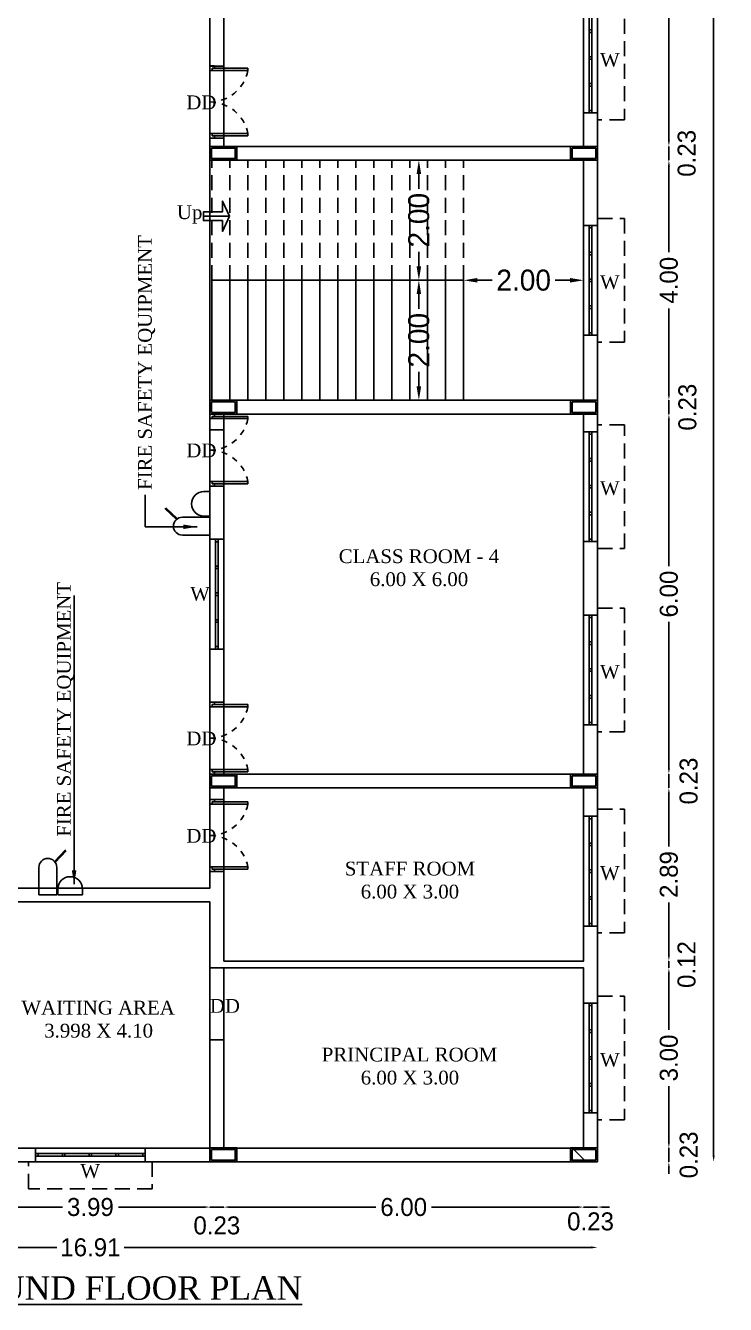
# Model space of a CAD drawing. Header units: metres. Extents: x 3396 to 3562, y 2179 to 2331.
# Drawn here: x 3406.05 to 3417.72, y 2229.3 to 2250.61 of the extents above; entities that cross this region are included whole.
import ezdxf

# ---------------------------------------------------------------- set-up
doc = ezdxf.new("R2010")
doc.units = ezdxf.units.M
doc.header["$PDMODE"] = 34
doc.linetypes.add('HIDDEN', pattern=[0.375, 0.25, -0.125])
for name, color, linetype in [('BLK_1_FLR_0_BLT_UP_AREA', 26, 'Continuous'), ('BLK_1_FLR_0_CARPET_AREA', 25, 'Continuous'), ('BLK_1_FLR_0_REGULAR_ROOM_4', 117, 'Continuous'), ('BLK_1_FLR_0_REGULAR_ROOM_5', 117, 'Continuous')]:
    doc.layers.add(name, color=color, linetype=linetype)
doc.styles.add('outer', font='BKANT.TTF')
doc.styles.get("Standard").update_dxf_attribs({"font": 'arial.ttf'})
doc.dimstyles.new('Banu', dxfattribs={"dimtxt": 0.35, "dimasz": 0.23, "dimexe": 1, "dimexo": 1, "dimgap": 0.1, "dimtad": 0, "dimzin": 1, "dimdsep": 46, "dimtxsty": 'outer', "dimcen": 0.15, "dimdle": 1, "dimse1": 1, "dimse2": 1, "dimclrt": 7, "dimadec": 0, "dimazin": 0, "dimtfac": 1, "dimtix": 1, "dimtmove": 1, "dimatfit": 0, "dimfxl": 0, "dimtolj": 1, "dimtzin": 0, "dimarcsym": 0})

# ---------------------------------------------------------------- blocks, each defined once
blk = doc.blocks.new('A$C266D3B0D')
at = {"color": 1}
for p, q in [((-0.068, 0.679), (-0.068, 0.603)), ((-0.068, 0.679), (0.008, 0.679)), ((-0.03, 0.641), (0.565, 0.641)), ((0.565, 0.603), (0.565, 0.641)), ((-0.068, 0.603), (-0.03, 0.603)), ((-0.03, 0.603), (0.565, 0.603)), ((-0.068, -0.445), (-0.03, -0.445)), ((-0.068, -0.521), (-0.068, -0.445)), ((-0.068, -0.521), (0.008, -0.521)), ((-0.03, -0.445), (0.565, -0.445)), ((-0.03, -0.483), (0.565, -0.483)), ((0.565, -0.445), (0.565, -0.483))]:
    blk.add_line(p, q, dxfattribs=at)
for points in [[(-0.068, 0.603), (-0.03, 0.603), (-0.03, 0.641), (0.008, 0.641), (0.008, 0.679)], [(-0.068, -0.445), (-0.03, -0.445), (-0.03, -0.483), (0.008, -0.483), (0.008, -0.521)]]:
    blk.add_lwpolyline(points, dxfattribs=at)
at = {"color": 1, "linetype": 'HIDDEN', "ltscale": 0.2}
for centre, start, end in [((-0.072, 0.729), 270.3902, 348.8397), ((-0.072, -0.57), 11.1603, 89.6098)]:
    blk.add_arc(centre, 0.65, start, end, dxfattribs=at)
blk = doc.blocks.new('A$C55881101')
for p, q in [((0.192, 0.691), (0.925, 1.481)), ((0.242, 0.626), (0.975, 1.416)), ((-0.869, 0.291), (-0.869, -1.574)), ((0.342, 0.291), (0.342, -1.574)), ((-0.869, -1.574), (0.342, -1.574)), ((0.415, -1.574), (0.415, -1.17)), ((0.415, -1.574), (2.079, -1.574)), ((2.079, -1.574), (2.079, -1.17))]:
    blk.add_line(p, q)
for centre, radius in [((-0.263, 0.291), 0.606), ((1.247, -1.17), 0.832)]:
    blk.add_arc(centre, radius, 0, 180)
blk = doc.blocks.new('A$C35006C9F')
h = blk.add_hatch()
h.set_pattern_fill('ANSI31', color=256, scale=2)
h.set_pattern_definition([(45, (-3161.1406, -1435.413), (-4.490128, 4.490128), [])])
h.paths.add_polyline_path([(-0.129, 0.045), (-0.305, 0.045), (-0.305, -0.35), (-0.129, -0.35)])
for points in [[(-0.102, 0.073), (-0.332, 0.073), (-0.332, -0.377), (-0.102, -0.377)], [(-0.129, 0.045), (-0.305, 0.045), (-0.305, -0.35), (-0.129, -0.35)]]:
    blk.add_lwpolyline(points, close=True)
blk = doc.blocks.new('*D246')
at = {"color": 0, "lineweight": -2, "ltscale": 2}
for p, q in [((3416.772, 2232.008), (3416.772, 2232.108)), ((3416.772, 2231.678), (3416.772, 2231.908)), ((3416.772, 2231.578), (3416.772, 2231.478))]:
    blk.add_line(p, q, dxfattribs=at)
at = {"color": 0, "ltscale": 2}
for points in [[(3416.756, 2232.008), (3416.789, 2232.008), (3416.772, 2231.908)], [(3416.756, 2231.578), (3416.789, 2231.578), (3416.772, 2231.678)]]:
    blk.add_solid(points, dxfattribs=at)
at = {"layer": 'Defpoints', "color": 0, "ltscale": 2}
for p in [(3416.756, 2231.908), (3416.772, 2231.908), (3416.756, 2231.678)]:
    blk.add_point(p, dxfattribs=at)
at = {"color": 7, "ltscale": 2, "insert": (3417.104, 2231.793), "char_height": 0.3, "attachment_point": 5, "rotation": 90, "style": 'outer'}
blk.add_mtext('\\A1;0.23', dxfattribs=at)
blk = doc.blocks.new('*D247')
at = {"color": 0, "lineweight": -2, "ltscale": 2}
for p, q in [((3416.772, 2234.808), (3416.772, 2233.875)), ((3416.772, 2232.008), (3416.772, 2232.941))]:
    blk.add_line(p, q, dxfattribs=at)
at = {"color": 0, "ltscale": 2}
for points in [[(3416.756, 2234.808), (3416.789, 2234.808), (3416.772, 2234.908)], [(3416.756, 2232.008), (3416.789, 2232.008), (3416.772, 2231.908)]]:
    blk.add_solid(points, dxfattribs=at)
at = {"layer": 'Defpoints', "color": 0, "ltscale": 2}
for p in [(3416.756, 2234.908), (3416.772, 2234.908), (3416.756, 2231.908)]:
    blk.add_point(p, dxfattribs=at)
at = {"color": 7, "ltscale": 2, "insert": (3416.772, 2233.408), "char_height": 0.3, "attachment_point": 5, "rotation": 90, "style": 'outer'}
blk.add_mtext('\\A1;3.00', dxfattribs=at)
blk = doc.blocks.new('*D248')
at = {"color": 0, "lineweight": -2, "ltscale": 2}
for p, q in [((3416.772, 2235.123), (3416.772, 2235.223)), ((3416.772, 2234.908), (3416.772, 2235.023)), ((3416.772, 2234.808), (3416.772, 2234.708))]:
    blk.add_line(p, q, dxfattribs=at)
at = {"color": 0, "ltscale": 2}
for points in [[(3416.756, 2235.123), (3416.789, 2235.123), (3416.772, 2235.023)], [(3416.756, 2234.808), (3416.789, 2234.808), (3416.772, 2234.908)]]:
    blk.add_solid(points, dxfattribs=at)
at = {"layer": 'Defpoints', "color": 0, "ltscale": 2}
for p in [(3416.756, 2235.023), (3416.756, 2234.908), (3416.772, 2235.023)]:
    blk.add_point(p, dxfattribs=at)
at = {"color": 7, "ltscale": 2, "insert": (3417.068, 2234.965), "char_height": 0.3, "attachment_point": 5, "rotation": 90, "style": 'outer'}
blk.add_mtext('\\A1;0.12', dxfattribs=at)
blk = doc.blocks.new('*D249')
at = {"color": 0, "lineweight": -2, "ltscale": 2}
for p, q in [((3416.772, 2237.808), (3416.772, 2236.931)), ((3416.772, 2235.123), (3416.772, 2235.999))]:
    blk.add_line(p, q, dxfattribs=at)
at = {"color": 0, "ltscale": 2}
for points in [[(3416.756, 2237.808), (3416.789, 2237.808), (3416.772, 2237.908)], [(3416.756, 2235.123), (3416.789, 2235.123), (3416.772, 2235.023)]]:
    blk.add_solid(points, dxfattribs=at)
at = {"layer": 'Defpoints', "color": 0, "ltscale": 2}
for p in [(3416.756, 2237.908), (3416.772, 2237.908), (3416.756, 2235.023)]:
    blk.add_point(p, dxfattribs=at)
at = {"color": 7, "ltscale": 2, "insert": (3416.772, 2236.465), "char_height": 0.3, "attachment_point": 5, "rotation": 90, "style": 'outer'}
blk.add_mtext('\\A1;2.89', dxfattribs=at)
blk = doc.blocks.new('*D250')
at = {"color": 0, "lineweight": -2, "ltscale": 2}
for p, q in [((3416.772, 2238.238), (3416.772, 2238.338)), ((3416.772, 2237.908), (3416.772, 2238.138)), ((3416.772, 2237.808), (3416.772, 2237.708))]:
    blk.add_line(p, q, dxfattribs=at)
at = {"color": 0, "ltscale": 2}
for points in [[(3416.756, 2238.238), (3416.789, 2238.238), (3416.772, 2238.138)], [(3416.756, 2237.808), (3416.789, 2237.808), (3416.772, 2237.908)]]:
    blk.add_solid(points, dxfattribs=at)
at = {"layer": 'Defpoints', "color": 0, "ltscale": 2}
for p in [(3416.756, 2238.138), (3416.772, 2238.138), (3416.756, 2237.908)]:
    blk.add_point(p, dxfattribs=at)
at = {"color": 7, "ltscale": 2, "insert": (3417.102, 2238.023), "char_height": 0.3, "attachment_point": 5, "rotation": 90, "style": 'outer'}
blk.add_mtext('\\A1;0.23', dxfattribs=at)
blk = doc.blocks.new('*D251')
at = {"color": 0, "lineweight": -2, "ltscale": 2}
for p, q in [((3416.772, 2244.038), (3416.772, 2241.601)), ((3416.772, 2238.238), (3416.772, 2240.675))]:
    blk.add_line(p, q, dxfattribs=at)
at = {"color": 0, "ltscale": 2}
for points in [[(3416.756, 2244.038), (3416.789, 2244.038), (3416.772, 2244.138)], [(3416.756, 2238.238), (3416.789, 2238.238), (3416.772, 2238.138)]]:
    blk.add_solid(points, dxfattribs=at)
at = {"layer": 'Defpoints', "color": 0, "ltscale": 2}
for p in [(3416.756, 2244.138), (3416.772, 2244.138), (3416.756, 2238.138)]:
    blk.add_point(p, dxfattribs=at)
at = {"color": 7, "ltscale": 2, "insert": (3416.772, 2241.138), "char_height": 0.3, "attachment_point": 5, "rotation": 90, "style": 'outer'}
blk.add_mtext('\\A1;6.00', dxfattribs=at)
blk = doc.blocks.new('*D252')
at = {"color": 0, "lineweight": -2, "ltscale": 2}
for p, q in [((3416.772, 2244.468), (3416.772, 2244.568)), ((3416.772, 2244.138), (3416.772, 2244.368)), ((3416.772, 2244.038), (3416.772, 2243.938))]:
    blk.add_line(p, q, dxfattribs=at)
at = {"color": 0, "ltscale": 2}
for points in [[(3416.756, 2244.468), (3416.789, 2244.468), (3416.772, 2244.368)], [(3416.756, 2244.038), (3416.789, 2244.038), (3416.772, 2244.138)]]:
    blk.add_solid(points, dxfattribs=at)
at = {"layer": 'Defpoints', "color": 0, "ltscale": 2}
for p in [(3416.756, 2244.368), (3416.772, 2244.368), (3416.756, 2244.138)]:
    blk.add_point(p, dxfattribs=at)
at = {"color": 7, "ltscale": 2, "insert": (3417.082, 2244.253), "char_height": 0.3, "attachment_point": 5, "rotation": 90, "style": 'outer'}
blk.add_mtext('\\A1;0.23', dxfattribs=at)
blk = doc.blocks.new('*D253')
at = {"color": 0, "lineweight": -2, "ltscale": 2}
for p, q in [((3416.772, 2248.268), (3416.772, 2246.837)), ((3416.772, 2244.468), (3416.772, 2245.898))]:
    blk.add_line(p, q, dxfattribs=at)
at = {"color": 0, "ltscale": 2}
for points in [[(3416.756, 2248.268), (3416.789, 2248.268), (3416.772, 2248.368)], [(3416.756, 2244.468), (3416.789, 2244.468), (3416.772, 2244.368)]]:
    blk.add_solid(points, dxfattribs=at)
at = {"layer": 'Defpoints', "color": 0, "ltscale": 2}
for p in [(3416.756, 2248.368), (3416.772, 2248.368), (3416.756, 2244.368)]:
    blk.add_point(p, dxfattribs=at)
at = {"color": 7, "ltscale": 2, "insert": (3416.772, 2246.368), "char_height": 0.3, "attachment_point": 5, "rotation": 90, "style": 'outer'}
blk.add_mtext('\\A1;4.00', dxfattribs=at)
blk = doc.blocks.new('*D254')
at = {"color": 0, "lineweight": -2, "ltscale": 2}
for p, q in [((3416.772, 2248.698), (3416.772, 2248.798)), ((3416.772, 2248.368), (3416.772, 2248.598)), ((3416.772, 2248.268), (3416.772, 2248.168))]:
    blk.add_line(p, q, dxfattribs=at)
at = {"color": 0, "ltscale": 2}
for points in [[(3416.756, 2248.698), (3416.789, 2248.698), (3416.772, 2248.598)], [(3416.756, 2248.268), (3416.789, 2248.268), (3416.772, 2248.368)]]:
    blk.add_solid(points, dxfattribs=at)
at = {"layer": 'Defpoints', "color": 0, "ltscale": 2}
for p in [(3416.756, 2248.598), (3416.772, 2248.598), (3416.756, 2248.368)]:
    blk.add_point(p, dxfattribs=at)
at = {"color": 7, "ltscale": 2, "insert": (3417.07, 2248.483), "char_height": 0.3, "attachment_point": 5, "rotation": 90, "style": 'outer'}
blk.add_mtext('\\A1;0.23', dxfattribs=at)
blk = doc.blocks.new('*D255')
at = {"color": 0, "lineweight": -2, "ltscale": 2}
for p, q in [((3416.772, 2254.498), (3416.772, 2252.061)), ((3416.772, 2248.698), (3416.772, 2251.135))]:
    blk.add_line(p, q, dxfattribs=at)
at = {"color": 0, "ltscale": 2}
for points in [[(3416.756, 2254.498), (3416.789, 2254.498), (3416.772, 2254.598)], [(3416.756, 2248.698), (3416.789, 2248.698), (3416.772, 2248.598)]]:
    blk.add_solid(points, dxfattribs=at)
at = {"layer": 'Defpoints', "color": 0, "ltscale": 2}
for p in [(3416.756, 2254.598), (3416.772, 2254.598), (3416.756, 2248.598)]:
    blk.add_point(p, dxfattribs=at)
at = {"color": 7, "ltscale": 2, "insert": (3416.772, 2251.598), "char_height": 0.3, "attachment_point": 5, "rotation": 90, "style": 'outer'}
blk.add_mtext('\\A1;6.00', dxfattribs=at)
blk = doc.blocks.new('*D265')
at = {"color": 0, "lineweight": -2, "ltscale": 2}
for p, q in [((3417.518, 2273.601), (3417.518, 2253.269)), ((3417.518, 2231.778), (3417.518, 2252.11))]:
    blk.add_line(p, q, dxfattribs=at)
at = {"color": 0, "ltscale": 2}
for points in [[(3417.502, 2273.601), (3417.535, 2273.601), (3417.518, 2273.701)], [(3417.502, 2231.778), (3417.535, 2231.778), (3417.518, 2231.678)]]:
    blk.add_solid(points, dxfattribs=at)
at = {"layer": 'Defpoints', "color": 0, "ltscale": 2}
for p in [(3417.228, 2273.701), (3417.518, 2273.701), (3417.228, 2231.678)]:
    blk.add_point(p, dxfattribs=at)
at = {"color": 7, "ltscale": 2, "insert": (3417.518, 2252.69), "char_height": 0.3, "attachment_point": 5, "rotation": 90, "style": 'outer'}
blk.add_mtext('\\A1;42.02', dxfattribs=at)
blk = doc.blocks.new('*D269')
at = {"color": 0, "lineweight": -2, "ltscale": 2}
for p, q in [((3405.236, 2230.923), (3406.661, 2230.923)), ((3409.021, 2230.923), (3407.596, 2230.923))]:
    blk.add_line(p, q, dxfattribs=at)
at = {"color": 0, "ltscale": 2}
for points in [[(3405.236, 2230.94), (3405.236, 2230.907), (3405.136, 2230.923)], [(3409.021, 2230.94), (3409.021, 2230.907), (3409.121, 2230.923)]]:
    blk.add_solid(points, dxfattribs=at)
at = {"layer": 'Defpoints', "color": 0, "ltscale": 2}
for p in [(3405.136, 2230.928), (3409.121, 2230.928), (3409.121, 2230.923)]:
    blk.add_point(p, dxfattribs=at)
at = {"color": 7, "ltscale": 2, "insert": (3407.128, 2230.923), "char_height": 0.3, "attachment_point": 5, "style": 'outer'}
blk.add_mtext('\\A1;3.99', dxfattribs=at)
blk = doc.blocks.new('*D270')
at = {"color": 0, "lineweight": -2, "ltscale": 2}
for p, q in [((3409.021, 2230.923), (3408.921, 2230.923)), ((3409.121, 2230.923), (3409.351, 2230.923)), ((3409.451, 2230.923), (3409.551, 2230.923))]:
    blk.add_line(p, q, dxfattribs=at)
at = {"color": 0, "ltscale": 2}
for points in [[(3409.021, 2230.94), (3409.021, 2230.907), (3409.121, 2230.923)], [(3409.451, 2230.94), (3409.451, 2230.907), (3409.351, 2230.923)]]:
    blk.add_solid(points, dxfattribs=at)
at = {"layer": 'Defpoints', "color": 0, "ltscale": 2}
for p in [(3409.121, 2230.928), (3409.351, 2230.928), (3409.351, 2230.923)]:
    blk.add_point(p, dxfattribs=at)
at = {"color": 7, "ltscale": 2, "insert": (3409.236, 2230.616), "char_height": 0.3, "attachment_point": 5, "style": 'outer'}
blk.add_mtext('\\A1;0.23', dxfattribs=at)
blk = doc.blocks.new('*D271')
at = {"color": 0, "lineweight": -2, "ltscale": 2}
for p, q in [((3409.451, 2230.923), (3411.888, 2230.923)), ((3415.251, 2230.923), (3412.813, 2230.923))]:
    blk.add_line(p, q, dxfattribs=at)
at = {"color": 0, "ltscale": 2}
for points in [[(3409.451, 2230.94), (3409.451, 2230.907), (3409.351, 2230.923)], [(3415.251, 2230.94), (3415.251, 2230.907), (3415.351, 2230.923)]]:
    blk.add_solid(points, dxfattribs=at)
at = {"layer": 'Defpoints', "color": 0, "ltscale": 2}
for p in [(3409.351, 2230.928), (3415.351, 2230.928), (3415.351, 2230.923)]:
    blk.add_point(p, dxfattribs=at)
at = {"color": 7, "ltscale": 2, "insert": (3412.351, 2230.923), "char_height": 0.3, "attachment_point": 5, "style": 'outer'}
blk.add_mtext('\\A1;6.00', dxfattribs=at)
blk = doc.blocks.new('*D272')
at = {"color": 0, "lineweight": -2, "ltscale": 2}
for p, q in [((3415.251, 2230.923), (3415.151, 2230.923)), ((3415.351, 2230.923), (3415.581, 2230.923)), ((3415.681, 2230.923), (3415.781, 2230.923))]:
    blk.add_line(p, q, dxfattribs=at)
at = {"color": 0, "ltscale": 2}
for points in [[(3415.251, 2230.94), (3415.251, 2230.907), (3415.351, 2230.923)], [(3415.681, 2230.94), (3415.681, 2230.907), (3415.581, 2230.923)]]:
    blk.add_solid(points, dxfattribs=at)
at = {"layer": 'Defpoints', "color": 0, "ltscale": 2}
for p in [(3415.351, 2230.928), (3415.581, 2230.928), (3415.581, 2230.923)]:
    blk.add_point(p, dxfattribs=at)
at = {"color": 7, "ltscale": 2, "insert": (3415.466, 2230.683), "char_height": 0.3, "attachment_point": 5, "style": 'outer'}
blk.add_mtext('\\A1;0.23', dxfattribs=at)
blk = doc.blocks.new('*D273')
at = {"color": 0, "lineweight": -2, "ltscale": 2}
for p, q in [((3398.776, 2230.251), (3406.566, 2230.251)), ((3415.481, 2230.251), (3407.69, 2230.251))]:
    blk.add_line(p, q, dxfattribs=at)
at = {"color": 0, "ltscale": 2}
for points in [[(3398.776, 2230.268), (3398.776, 2230.234), (3398.676, 2230.251)], [(3415.481, 2230.268), (3415.481, 2230.234), (3415.581, 2230.251)]]:
    blk.add_solid(points, dxfattribs=at)
at = {"layer": 'Defpoints', "color": 0, "ltscale": 2}
for p in [(3398.676, 2230.928), (3415.581, 2230.928), (3415.581, 2230.251)]:
    blk.add_point(p, dxfattribs=at)
at = {"color": 7, "ltscale": 2, "insert": (3407.128, 2230.251), "char_height": 0.3, "attachment_point": 5, "style": 'outer'}
blk.add_mtext('\\A1;16.91', dxfattribs=at)
blk = doc.blocks.new('*D338')
at = {"color": 0, "lineweight": -2, "ltscale": 2}
for p, q in [((3413.581, 2246.368), (3413.824, 2246.368)), ((3415.121, 2246.368), (3414.877, 2246.368))]:
    blk.add_line(p, q, dxfattribs=at)
at = {"color": 0, "ltscale": 2}
for points in [[(3413.581, 2246.406), (3413.581, 2246.329), (3413.351, 2246.368)], [(3415.121, 2246.406), (3415.121, 2246.329), (3415.351, 2246.368)]]:
    blk.add_solid(points, dxfattribs=at)
at = {"layer": 'Defpoints', "color": 0, "ltscale": 2}
for p in [(3413.351, 2246.445), (3413.351, 2246.368), (3415.351, 2246.445)]:
    blk.add_point(p, dxfattribs=at)
at = {"color": 7, "ltscale": 2, "insert": (3414.351, 2246.368), "char_height": 0.35, "attachment_point": 5, "style": 'outer'}
blk.add_mtext('\\A1;2.00', dxfattribs=at)
blk = doc.blocks.new('*D339')
at = {"color": 0, "lineweight": -2, "ltscale": 2}
for p, q in [((3412.604, 2248.138), (3412.604, 2247.894)), ((3412.604, 2246.598), (3412.604, 2246.841))]:
    blk.add_line(p, q, dxfattribs=at)
at = {"color": 0, "ltscale": 2}
for points in [[(3412.566, 2248.138), (3412.642, 2248.138), (3412.604, 2248.368)], [(3412.566, 2246.598), (3412.642, 2246.598), (3412.604, 2246.368)]]:
    blk.add_solid(points, dxfattribs=at)
at = {"layer": 'Defpoints', "color": 0, "ltscale": 2}
for p in [(3412.604, 2248.368), (3412.604, 2248.368), (3412.604, 2246.368)]:
    blk.add_point(p, dxfattribs=at)
at = {"color": 7, "ltscale": 2, "insert": (3412.604, 2247.368), "char_height": 0.35, "attachment_point": 5, "rotation": 90, "style": 'outer'}
blk.add_mtext('\\A1;2.00', dxfattribs=at)
blk = doc.blocks.new('*D340')
at = {"color": 0, "lineweight": -2, "ltscale": 2}
for p, q in [((3412.604, 2246.138), (3412.604, 2245.894)), ((3412.604, 2244.598), (3412.604, 2244.841))]:
    blk.add_line(p, q, dxfattribs=at)
at = {"color": 0, "ltscale": 2}
for points in [[(3412.566, 2246.138), (3412.642, 2246.138), (3412.604, 2246.368)], [(3412.566, 2244.598), (3412.642, 2244.598), (3412.604, 2244.368)]]:
    blk.add_solid(points, dxfattribs=at)
at = {"layer": 'Defpoints', "color": 0, "ltscale": 2}
for p in [(3412.604, 2246.368), (3412.604, 2244.368), (3412.604, 2244.368)]:
    blk.add_point(p, dxfattribs=at)
at = {"color": 7, "ltscale": 2, "insert": (3412.604, 2245.368), "char_height": 0.35, "attachment_point": 5, "rotation": 90, "style": 'outer'}
blk.add_mtext('\\A1;2.00', dxfattribs=at)

msp = doc.modelspace()

# ---------------------------------------------------------------- linework, layer by layer
for p, q in [((3415.58071, 2270.40449), (3415.58071, 2231.67778)), ((3415.35071, 2254.59778), (3415.35071, 2248.59778)), ((3409.12071, 2253.01495), (3409.12071, 2249.93796)), ((3409.35071, 2253.01495), (3409.35071, 2249.93796)), ((3409.12071, 2249.93796), (3409.35071, 2249.93796)), ((3409.12071, 2248.73796), (3409.12071, 2248.36778)), ((3409.12071, 2248.73796), (3409.35071, 2248.73796)), ((3409.35071, 2248.73796), (3409.35071, 2248.59778)), ((3415.35071, 2248.59778), (3409.35071, 2248.59778)), ((3415.35071, 2248.36778), (3409.12071, 2248.36778)), ((3415.35071, 2248.36778), (3415.35071, 2244.36778)), ((3409.15071, 2246.36778), (3409.15071, 2244.36778)), ((3413.35071, 2246.36778), (3409.15071, 2246.36778)), ((3409.45071, 2246.36778), (3409.45071, 2244.36778)), ((3409.75071, 2246.36778), (3409.75071, 2244.36778)), ((3410.05071, 2246.36778), (3410.05071, 2244.36778)), ((3410.35071, 2246.36778), (3410.35071, 2244.36778)), ((3410.65071, 2246.36778), (3410.65071, 2244.36778)), ((3410.95071, 2246.36778), (3410.95071, 2244.36778)), ((3411.25071, 2246.36778), (3411.25071, 2244.36778)), ((3411.55071, 2246.36778), (3411.55071, 2244.36778)), ((3411.85071, 2246.36778), (3411.85071, 2244.36778)), ((3412.15071, 2246.36778), (3412.15071, 2244.36778)), ((3412.45071, 2246.36778), (3412.45071, 2244.36778)), ((3412.75071, 2246.36778), (3412.75071, 2244.36778)), ((3413.05071, 2246.36778), (3413.05071, 2244.36778)), ((3413.35071, 2246.36778), (3413.35071, 2244.36778)), ((3409.12071, 2244.36778), (3409.12071, 2243.87444)), ((3415.35071, 2244.36778), (3409.12071, 2244.36778)), ((3409.35071, 2244.13778), (3409.35071, 2243.87444)), ((3415.35071, 2244.13778), (3409.35071, 2244.13778)), ((3415.35071, 2244.13778), (3415.35071, 2238.13778)), ((3409.12071, 2243.87444), (3409.35071, 2243.87444)), ((3409.12071, 2242.93778), (3409.12071, 2239.33778)), ((3409.12071, 2242.93778), (3409.35071, 2242.93778)), ((3409.35071, 2242.93778), (3409.35071, 2239.33778)), ((3409.12071, 2239.33778), (3409.35071, 2239.33778)), ((3409.12071, 2238.13778), (3409.12071, 2237.71524)), ((3415.35071, 2238.13778), (3409.12071, 2238.13778)), ((3409.35071, 2237.90778), (3409.35071, 2237.71524)), ((3415.35071, 2237.90778), (3409.35071, 2237.90778)), ((3415.35071, 2237.90778), (3415.35071, 2235.02278)), ((3409.12071, 2237.71524), (3409.35071, 2237.71524)), ((3409.12071, 2236.51524), (3409.12071, 2236.23778)), ((3409.12071, 2236.51524), (3409.35071, 2236.51524)), ((3409.35071, 2236.51524), (3409.35071, 2235.02278)), ((3409.12071, 2236.23778), (3404.90571, 2236.23778)), ((3409.12071, 2236.00778), (3404.90571, 2236.00778)), ((3409.12071, 2236.00778), (3409.12071, 2234.90778)), ((3415.35071, 2234.90778), (3409.12071, 2234.90778)), ((3415.35071, 2235.02278), (3409.35071, 2235.02278)), ((3415.35071, 2234.90778), (3415.35071, 2231.90778)), ((3409.12071, 2233.70778), (3409.12071, 2231.90778)), ((3409.35071, 2233.70778), (3409.12071, 2233.70778)), ((3409.35071, 2233.70778), (3409.35071, 2231.90778)), ((3409.12071, 2231.90778), (3405.13571, 2231.90778)), ((3415.35071, 2231.90778), (3409.35071, 2231.90778)), ((3415.58071, 2231.67778), (3398.67571, 2231.67778))]:
    msp.add_line(p, q)
at = {"linetype": 'HIDDEN'}
for p, q in [((3409.15071, 2246.36778), (3409.15071, 2248.36778)), ((3409.45071, 2246.36778), (3409.45071, 2248.36778)), ((3409.75071, 2246.36778), (3409.75071, 2248.36778)), ((3410.05071, 2246.36778), (3410.05071, 2248.36778)), ((3410.35071, 2246.36778), (3410.35071, 2248.36778)), ((3410.65071, 2246.36778), (3410.65071, 2248.36778)), ((3410.95071, 2246.36778), (3410.95071, 2248.36778)), ((3411.25071, 2246.36778), (3411.25071, 2248.36778)), ((3411.55071, 2246.36778), (3411.55071, 2248.36778)), ((3411.85071, 2246.36778), (3411.85071, 2248.36778)), ((3412.15071, 2246.36778), (3412.15071, 2248.36778)), ((3412.45071, 2246.36778), (3412.45071, 2248.36778)), ((3412.75071, 2246.36778), (3412.75071, 2248.36778)), ((3413.05071, 2246.36778), (3413.05071, 2248.36778)), ((3413.35071, 2246.36778), (3413.35071, 2248.36778))]:
    msp.add_line(p, q, dxfattribs=at)
for points in [[(3415.58071, 2251.10117), (3416.03071, 2251.10117), (3416.03071, 2249.04117), (3415.58071, 2249.04117)], [(3415.58071, 2247.39778), (3416.03071, 2247.39778), (3416.03071, 2245.33778), (3415.58071, 2245.33778)], [(3415.58071, 2241.89772), (3416.03071, 2241.89772), (3416.03071, 2243.95772), (3415.58071, 2243.95772)], [(3415.58071, 2240.9045), (3416.03071, 2240.9045), (3416.03071, 2238.8445), (3415.58071, 2238.8445)], [(3415.58071, 2237.55194), (3416.03071, 2237.55194), (3416.03071, 2235.49194), (3415.58071, 2235.49194)], [(3415.58071, 2234.43778), (3416.03071, 2234.43778), (3416.03071, 2232.37778), (3415.58071, 2232.37778)], [(3408.15821, 2231.67778), (3408.15821, 2231.22778), (3406.09821, 2231.22778), (3406.09821, 2231.67778)]]:
    msp.add_lwpolyline(points, dxfattribs=at)
for points in [[(3415.58071, 2250.98617), (3415.58071, 2249.15617), (3415.35071, 2249.15617), (3415.35071, 2250.98617)], [(3415.48647, 2250.98617), (3415.48647, 2249.15617), (3415.44495, 2249.15617), (3415.44495, 2250.98617)], [(3415.48647, 2250.53905), (3415.48647, 2250.49753), (3415.44495, 2250.49753), (3415.44495, 2250.53905)], [(3415.48647, 2250.09193), (3415.48647, 2250.05041), (3415.44495, 2250.05041), (3415.44495, 2250.09193)], [(3415.48647, 2249.60329), (3415.48647, 2249.6448), (3415.44495, 2249.6448), (3415.44495, 2249.60329)], [(3415.48647, 2249.19768), (3415.48647, 2249.15617), (3415.44495, 2249.15617), (3415.44495, 2249.19768)], [(3415.58071, 2247.28278), (3415.58071, 2245.45278), (3415.35071, 2245.45278), (3415.35071, 2247.28278)], [(3415.48647, 2247.28278), (3415.48647, 2245.45278), (3415.44495, 2245.45278), (3415.44495, 2247.28278)], [(3415.48647, 2247.28278), (3415.48647, 2247.24126), (3415.44495, 2247.24126), (3415.44495, 2247.28278)], [(3415.48647, 2246.83565), (3415.48647, 2246.79414), (3415.44495, 2246.79414), (3415.44495, 2246.83565)], [(3415.48647, 2246.38853), (3415.48647, 2246.34702), (3415.44495, 2246.34702), (3415.44495, 2246.38853)], [(3415.48647, 2245.8999), (3415.48647, 2245.94141), (3415.44495, 2245.94141), (3415.44495, 2245.8999)], [(3415.48647, 2245.49429), (3415.48647, 2245.45278), (3415.44495, 2245.45278), (3415.44495, 2245.49429)], [(3415.58071, 2242.01272), (3415.58071, 2243.84272), (3415.35071, 2243.84272), (3415.35071, 2242.01272)], [(3415.48647, 2242.01272), (3415.48647, 2243.84272), (3415.44495, 2243.84272), (3415.44495, 2242.01272)], [(3415.48647, 2243.8012), (3415.48647, 2243.84272), (3415.44495, 2243.84272), (3415.44495, 2243.8012)], [(3415.48647, 2243.3956), (3415.48647, 2243.35408), (3415.44495, 2243.35408), (3415.44495, 2243.3956)], [(3415.48647, 2242.90696), (3415.48647, 2242.94848), (3415.44495, 2242.94848), (3415.44495, 2242.90696)], [(3415.48647, 2242.45984), (3415.48647, 2242.50136), (3415.44495, 2242.50136), (3415.44495, 2242.45984)], [(3409.12071, 2240.22278), (3409.12071, 2242.05278), (3409.35071, 2242.05278), (3409.35071, 2240.22278)], [(3409.21495, 2240.22278), (3409.21495, 2242.05278), (3409.25647, 2242.05278), (3409.25647, 2240.22278)], [(3409.21495, 2242.01126), (3409.21495, 2242.05278), (3409.25647, 2242.05278), (3409.25647, 2242.01126)], [(3415.48647, 2242.01272), (3415.48647, 2242.05423), (3415.44495, 2242.05423), (3415.44495, 2242.01272)], [(3409.21495, 2241.60565), (3409.21495, 2241.56414), (3409.25647, 2241.56414), (3409.25647, 2241.60565)], [(3409.21495, 2241.11702), (3409.21495, 2241.15853), (3409.25647, 2241.15853), (3409.25647, 2241.11702)], [(3409.21495, 2240.6699), (3409.21495, 2240.71141), (3409.25647, 2240.71141), (3409.25647, 2240.6699)], [(3415.58071, 2240.7895), (3415.58071, 2238.9595), (3415.35071, 2238.9595), (3415.35071, 2240.7895)], [(3415.48647, 2240.7895), (3415.48647, 2238.9595), (3415.44495, 2238.9595), (3415.44495, 2240.7895)], [(3415.48647, 2240.7895), (3415.48647, 2240.74798), (3415.44495, 2240.74798), (3415.44495, 2240.7895)], [(3409.21495, 2240.22278), (3409.21495, 2240.26429), (3409.25647, 2240.26429), (3409.25647, 2240.22278)], [(3415.48647, 2240.34238), (3415.48647, 2240.30086), (3415.44495, 2240.30086), (3415.44495, 2240.34238)], [(3415.48647, 2239.89526), (3415.48647, 2239.85374), (3415.44495, 2239.85374), (3415.44495, 2239.89526)], [(3415.48647, 2239.40662), (3415.48647, 2239.44814), (3415.44495, 2239.44814), (3415.44495, 2239.40662)], [(3415.48647, 2239.00102), (3415.48647, 2238.9595), (3415.44495, 2238.9595), (3415.44495, 2239.00102)], [(3415.58071, 2237.43694), (3415.58071, 2235.60694), (3415.35071, 2235.60694), (3415.35071, 2237.43694)], [(3415.48647, 2237.43694), (3415.48647, 2235.60694), (3415.44495, 2235.60694), (3415.44495, 2237.43694)], [(3415.48647, 2237.43694), (3415.48647, 2237.39542), (3415.44495, 2237.39542), (3415.44495, 2237.43694)], [(3415.48647, 2236.98982), (3415.48647, 2236.9483), (3415.44495, 2236.9483), (3415.44495, 2236.98982)], [(3415.48647, 2236.5427), (3415.48647, 2236.50118), (3415.44495, 2236.50118), (3415.44495, 2236.5427)], [(3415.48647, 2236.05406), (3415.48647, 2236.09558), (3415.44495, 2236.09558), (3415.44495, 2236.05406)], [(3415.48647, 2235.64846), (3415.48647, 2235.60694), (3415.44495, 2235.60694), (3415.44495, 2235.64846)], [(3415.58071, 2234.32278), (3415.58071, 2232.49278), (3415.35071, 2232.49278), (3415.35071, 2234.32278)], [(3415.48647, 2234.32278), (3415.48647, 2232.49278), (3415.44495, 2232.49278), (3415.44495, 2234.32278)], [(3415.48647, 2234.32278), (3415.48647, 2234.28126), (3415.44495, 2234.28126), (3415.44495, 2234.32278)], [(3415.48647, 2233.87565), (3415.48647, 2233.83414), (3415.44495, 2233.83414), (3415.44495, 2233.87565)], [(3415.48647, 2233.42853), (3415.48647, 2233.38702), (3415.44495, 2233.38702), (3415.44495, 2233.42853)], [(3415.48647, 2232.9399), (3415.48647, 2232.98141), (3415.44495, 2232.98141), (3415.44495, 2232.9399)], [(3415.48647, 2232.53429), (3415.48647, 2232.49278), (3415.44495, 2232.49278), (3415.44495, 2232.53429)], [(3408.04321, 2231.67778), (3406.21321, 2231.67778), (3406.21321, 2231.90778), (3408.04321, 2231.90778)], [(3408.04321, 2231.77202), (3406.21321, 2231.77202), (3406.21321, 2231.81353), (3408.04321, 2231.81353)], [(3406.25473, 2231.77202), (3406.21321, 2231.77202), (3406.21321, 2231.81353), (3406.25473, 2231.81353)], [(3406.66033, 2231.77202), (3406.70185, 2231.77202), (3406.70185, 2231.81353), (3406.66033, 2231.81353)], [(3407.14897, 2231.77202), (3407.10745, 2231.77202), (3407.10745, 2231.81353), (3407.14897, 2231.81353)], [(3407.59609, 2231.77202), (3407.55457, 2231.77202), (3407.55457, 2231.81353), (3407.59609, 2231.81353)], [(3408.04321, 2231.77202), (3408.00169, 2231.77202), (3408.00169, 2231.81353), (3408.04321, 2231.81353)]]:
    msp.add_lwpolyline(points, close=True)
for points in [[(3409.44971, 2247.43469), (3409.32994, 2247.68829), (3409.32994, 2247.507), (3409.01107, 2247.507), (3409.01107, 2247.43469)], [(3409.44971, 2247.43469), (3409.01107, 2247.43469)], [(3409.44971, 2247.43469), (3409.32994, 2247.18109), (3409.32994, 2247.36238), (3409.01107, 2247.36238), (3409.01107, 2247.43469)]]:
    msp.add_lwpolyline(points)
at = {"layer": 'BLK_1_FLR_0_BLT_UP_AREA', "color": 26, "ltscale": 400}
msp.add_lwpolyline([(3398.67571, 2271.92449), (3415.58071, 2271.92449), (3415.58071, 2231.67778), (3398.67571, 2231.67778)], close=True, dxfattribs=at)
at = {"layer": 'BLK_1_FLR_0_CARPET_AREA', "color": 26, "linetype": 'Continuous'}
msp.add_lwpolyline([(3405.13571, 2246.26778), (3401.03571, 2246.26778), (3401.03571, 2244.36778), (3405.13571, 2244.36778), (3405.13571, 2236.23778), (3409.12071, 2236.23778), (3409.12071, 2267.28778), (3415.35071, 2267.28778), (3415.35071, 2270.17449), (3409.88571, 2270.17449), (3405.13571, 2270.17449), (3405.13571, 2246.26778)], dxfattribs=at)
for points in [[(3409.35071, 2248.59778), (3415.35071, 2248.59778), (3415.35071, 2254.59778), (3409.35071, 2254.59778)], [(3415.35071, 2238.13778), (3409.35071, 2238.13778), (3409.35071, 2244.13778), (3415.35071, 2244.13778)], [(3409.35071, 2235.02278), (3415.35071, 2235.02278), (3415.35071, 2237.90778), (3409.35071, 2237.90778)], [(3405.13571, 2231.90778), (3409.12071, 2231.90778), (3409.12071, 2236.00778), (3405.13571, 2236.00778)], [(3409.35071, 2231.90778), (3415.35071, 2231.90778), (3415.35071, 2234.90778), (3409.35071, 2234.90778)]]:
    msp.add_lwpolyline(points, close=True, dxfattribs=at)
at = {"layer": 'BLK_1_FLR_0_REGULAR_ROOM_4', "color": 3, "linetype": 'HIDDEN', "ltscale": 2}
msp.add_lwpolyline([(3409.35071, 2244.13778), (3415.35071, 2244.13778), (3415.35071, 2238.13778), (3409.35071, 2238.13778)], close=True, dxfattribs=at)
at = {"layer": 'BLK_1_FLR_0_REGULAR_ROOM_5', "color": 3, "linetype": 'HIDDEN', "ltscale": 2}
msp.add_lwpolyline([(3409.35071, 2248.59778), (3415.35071, 2248.59778), (3415.35071, 2254.59778), (3409.35071, 2254.59778)], close=True, dxfattribs=at)

# ---------------------------------------------------------------- block references
at = {"xscale": -1, "rotation": 180}
for p in [(3409.18851, 2249.41736), (3409.18851, 2243.61718), (3409.18851, 2238.81718), (3409.18851, 2237.19465)]:
    msp.add_blockref('A$C266D3B0D', p, dxfattribs=at)
at = {"rotation": 90}
for p in [(3409.19331, 2248.69991), (3415.20331, 2248.69991), (3409.19331, 2244.46991), (3415.20331, 2244.46991), (3409.19331, 2238.23991), (3415.20331, 2238.23991), (3409.19331, 2232.00991), (3415.20331, 2232.00991)]:
    msp.add_blockref('A$C35006C9F', p, dxfattribs=at)
at = {"xscale": 0.2464959775287435, "yscale": 0.2464959775287435, "zscale": 0.2464959775287435, "rotation": 90}
msp.add_blockref('A$C55881101', (3408.73268, 2242.33433), dxfattribs=at)
at = {"xscale": 0.2464959775287435, "yscale": 0.2464959775287435, "zscale": 0.2464959775287435}
msp.add_blockref('A$C55881101', (3406.48281, 2236.51247), dxfattribs=at)

# ---------------------------------------------------------------- texts
at = {"char_height": 0.23, "attachment_point": 1}
for s, width, insert in [('{\\fTimes New Roman|b0|i0|c0|p18;\\W2.56455; \\W1;W}', 0.7488848, (3415.40092, 2250.15466)), ('{\\fTimes New Roman|b0|i0|c0|p18;\\W1.63193; \\W1;DD}', 0.7488848, (3408.58557, 2249.44759)), ('{\\fTimes New Roman|b0|i0|c0|p18;\\W2.04502; \\W1;Up}', 0.7488848, (3408.39294, 2247.61701)), ('{\\fTimes New Roman|b0|i0|c0|p18;\\W2.56455; \\W1;W}', 0.7488848, (3415.40092, 2246.45127)), ('{\\fTimes New Roman|b0|i0|c0|p18;\\W1.63193; \\W1;DD}', 0.7488848, (3408.58557, 2243.64741)), ('{\\fTimes New Roman|b0|i0|c0|p18;\\W2.56455; \\W1;W}', 0.7488848, (3415.40092, 2243.01878)), ('{\\fTimes New Roman|b0|i0|c0|p18;\\W2.4858; \\W1;CLASS ROOM - 4\\P{\\W8.448691; }6.00 X 6.00}', 3.0116337, (3411.05222, 2241.88447)), ('{\\fTimes New Roman|b0|i0|c0|p18;\\W2.56455; \\W1;W}', 0.7488848, (3408.56916, 2241.25825)), ('{\\fTimes New Roman|b0|i0|c0|p18;\\W2.56455; \\W1;W}', 0.7488848, (3415.40092, 2239.95799)), ('{\\fTimes New Roman|b0|i0|c0|p18;\\W1.63193; \\W1;DD}', 0.7488848, (3408.58557, 2238.84732)), ('{\\fTimes New Roman|b0|i0|c0|p18;\\W1.63193; \\W1;DD}', 0.7488848, (3408.58557, 2237.22479)), ('{\\fTimes New Roman|b0|i0|c0|p18;\\W5.39889; \\W1;STAFF ROOM\\P{\\W8.448691; }6.00 X 3.00}', 3.0116337, (3410.90099, 2236.67904)), ('{\\fTimes New Roman|b0|i0|c0|p18;\\W2.56455; \\W1;W}', 0.7488848, (3415.40092, 2236.60544)), ('{\\fTimes New Roman|b0|i0|c0|p18;\\W3.06588; \\W1;WAITING AREA\\P{\\W7.443809; }3.998 X 4.10}', 3.0116337, (3405.71177, 2234.36149)), ('{\\fTimes New Roman|b0|i0|c0|p18;\\W1.63193; \\W1;DD}', 0.7488848, (3408.97723, 2234.39119)), ('{\\fTimes New Roman|b0|i0|c0|p18;\\W0.97506; \\W1;PRINCIPAL ROOM\\P{\\W8.448691; }6.00 X 3.00}', 3.0116337, (3410.90099, 2233.57965)), ('{\\fTimes New Roman|b0|i0|c0|p18;\\W2.56455; \\W1;W}', 0.7488848, (3415.40092, 2233.49127)), ('{\\fTimes New Roman|b0|i0|c0|p18;\\W2.56455; \\W1;W}', 0.7488848, (3406.73678, 2231.63979))]:
    msp.add_mtext_dynamic_manual_height_columns(s, width=width, gutter_width=12.5, heights=[0], dxfattribs=dict(at, insert=insert))
at = {"char_height": 0.23, "attachment_point": 1, "rotation": 90}
for insert in [(3407.92131, 2241.79386), (3406.57043, 2236.01491)]:
    msp.add_mtext_dynamic_manual_height_columns('{\\fTimes New Roman|b0|i0|c0|p18;\\W6.21777;  \\W1;FIRE SAFETY EQUIPMENT}', width=6.248637, gutter_width=12.5, heights=[0], dxfattribs=dict(at, insert=insert))
at = {"ltscale": 2, "insert": (3403.97215, 2229.77045), "char_height": 0.391, "attachment_point": 1}
msp.add_mtext_dynamic_manual_height_columns('{\\fTimes New Roman|b0|i0|c0|p18;\\W2.62394;\\L \\W1;GROUND FLOOR PLAN}', width=6.8877225, gutter_width=12.5, heights=[0], dxfattribs=at)

# ---------------------------------------------------------------- dimensions: what is measured, and where the dimension line sits
at = {"ltscale": 2}
for base, p1, p2, angle, override, picture, middle in [((3417.51817, 2273.70148), (3417.22829, 2231.67778), (3417.22829, 2273.70148), 90, {"dimtxt": 0.3, "dimasz": 0.1, "dimpost": '\\X'}, '*D265', (3417.51817, 2252.68963)), ((3416.77245, 2254.59778), (3416.75555, 2248.59778), (3416.75555, 2254.59778), 270, {"dimtxt": 0.3, "dimasz": 0.1, "dimpost": '\\X'}, '*D255', (3416.77245, 2251.59778)), ((3412.60413, 2248.36778), (3412.60413, 2246.36778), (3412.60413, 2248.36778), 90, {"dimpost": '\\X'}, '*D339', (3412.60413, 2247.36778)), ((3416.77245, 2248.36778), (3416.75555, 2244.36778), (3416.75555, 2248.36778), 270, {"dimtxt": 0.3, "dimasz": 0.1, "dimpost": '\\X'}, '*D253', (3416.77245, 2246.36778)), ((3412.60413, 2244.36778), (3412.60413, 2246.36778), (3412.60413, 2244.36778), 90, {"dimpost": '\\X'}, '*D340', (3412.60413, 2245.36778)), ((3416.77245, 2244.13778), (3416.75555, 2238.13778), (3416.75555, 2244.13778), 270, {"dimtxt": 0.3, "dimasz": 0.1, "dimpost": '\\X'}, '*D251', (3416.77245, 2241.13778)), ((3416.7724461652, 2237.9077751413), (3416.7555528293, 2235.0227751413), (3416.7555528293, 2237.9077751413), 270, {"dimtxt": 0.3, "dimasz": 0.1, "dimpost": '\\X'}, '*D249', (3416.7724461652, 2236.4652751413)), ((3416.77245, 2234.90778), (3416.75555, 2231.90778), (3416.75555, 2234.90778), 270, {"dimtxt": 0.3, "dimasz": 0.1, "dimpost": '\\X'}, '*D247', (3416.77245, 2233.40778))]:
    dim = msp.add_linear_dim(base=base, p1=p1, p2=p2, angle=angle, dimstyle='Banu', override=override, dxfattribs=at)
    dim.commit()
    dim.dimension.update_dxf_attribs({"geometry": picture, "text_midpoint": middle})
for base, p1, p2, picture, middle in [((3416.77245, 2248.59778), (3416.75555, 2248.36778), (3416.75555, 2248.59778), '*D254', (3417.07021, 2248.48278)), ((3416.77245, 2244.36778), (3416.75555, 2244.13778), (3416.75555, 2244.36778), '*D252', (3417.08157, 2244.25278)), ((3416.77245, 2238.13778), (3416.75555, 2237.90778), (3416.75555, 2238.13778), '*D250', (3417.10194, 2238.02278)), ((3416.7724461652, 2235.0227751413), (3416.7555528293, 2234.9077751413), (3416.7555528293, 2235.0227751413), '*D248', (3417.067600525, 2234.9652751413)), ((3416.77245, 2231.90778), (3416.75555, 2231.67778), (3416.75555, 2231.90778), '*D246', (3417.10356, 2231.79278))]:
    dim = msp.add_linear_dim(base=base, p1=p1, p2=p2, angle=270, dimstyle='Banu', override={"dimtxt": 0.3, "dimasz": 0.1, "dimpost": '\\X'}, dxfattribs=at)
    dim.commit()
    dim.dimension.update_dxf_attribs({"geometry": picture, "text_midpoint": middle, "dimtype": 160})
for base, p1, p2, override, picture, middle in [((3413.35071, 2246.36778), (3415.35071, 2246.44471), (3413.35071, 2246.44471), {"dimpost": '\\X'}, '*D338', (3414.35071, 2246.36778)), ((3409.12070909, 2230.92343883), (3405.13570908, 2230.92818066), (3409.12070909, 2230.92818066), {"dimtxt": 0.3, "dimasz": 0.1, "dimpost": '\\X'}, '*D269', (3407.12820908, 2230.92343883)), ((3415.35071, 2230.92344), (3409.35071, 2230.92818), (3415.35071, 2230.92818), {"dimtxt": 0.3, "dimasz": 0.1, "dimpost": '\\X'}, '*D271', (3412.35071, 2230.92344)), ((3415.580709091, 2230.2511551107), (3398.6757090772, 2230.9281806554), (3415.580709091, 2230.9281806554), {"dimtxt": 0.3, "dimasz": 0.1, "dimpost": '\\X'}, '*D273', (3407.1282090841, 2230.2511551107))]:
    dim = msp.add_linear_dim(base=base, p1=p1, p2=p2, dimstyle='Banu', override=override, dxfattribs=at)
    dim.commit()
    dim.dimension.update_dxf_attribs({"geometry": picture, "text_midpoint": middle})
for base, p1, p2, picture, middle in [((3409.35071, 2230.92344), (3409.12071, 2230.92818), (3409.35071, 2230.92818), '*D270', (3409.23571, 2230.6156)), ((3415.58071, 2230.92344), (3415.35071, 2230.92818), (3415.58071, 2230.92818), '*D272', (3415.46571, 2230.68301))]:
    dim = msp.add_linear_dim(base=base, p1=p1, p2=p2, dimstyle='Banu', override={"dimtxt": 0.3, "dimasz": 0.1, "dimpost": '\\X'}, dxfattribs=at)
    dim.commit()
    dim.dimension.update_dxf_attribs({"geometry": picture, "text_midpoint": middle, "dimtype": 160})

# ---------------------------------------------------------------- leaders
for points in [[(3408.90825, 2242.25965), (3408.03955, 2242.25965), (3408.03955, 2242.79318)], [(3406.85664, 2236.30288), (3406.85664, 2241.1154)]]:
    msp.add_leader(points, dimstyle='Banu', override={"dimgap": 0.1, "dimtad": 0})

doc.saveas('drawing.dxf')
